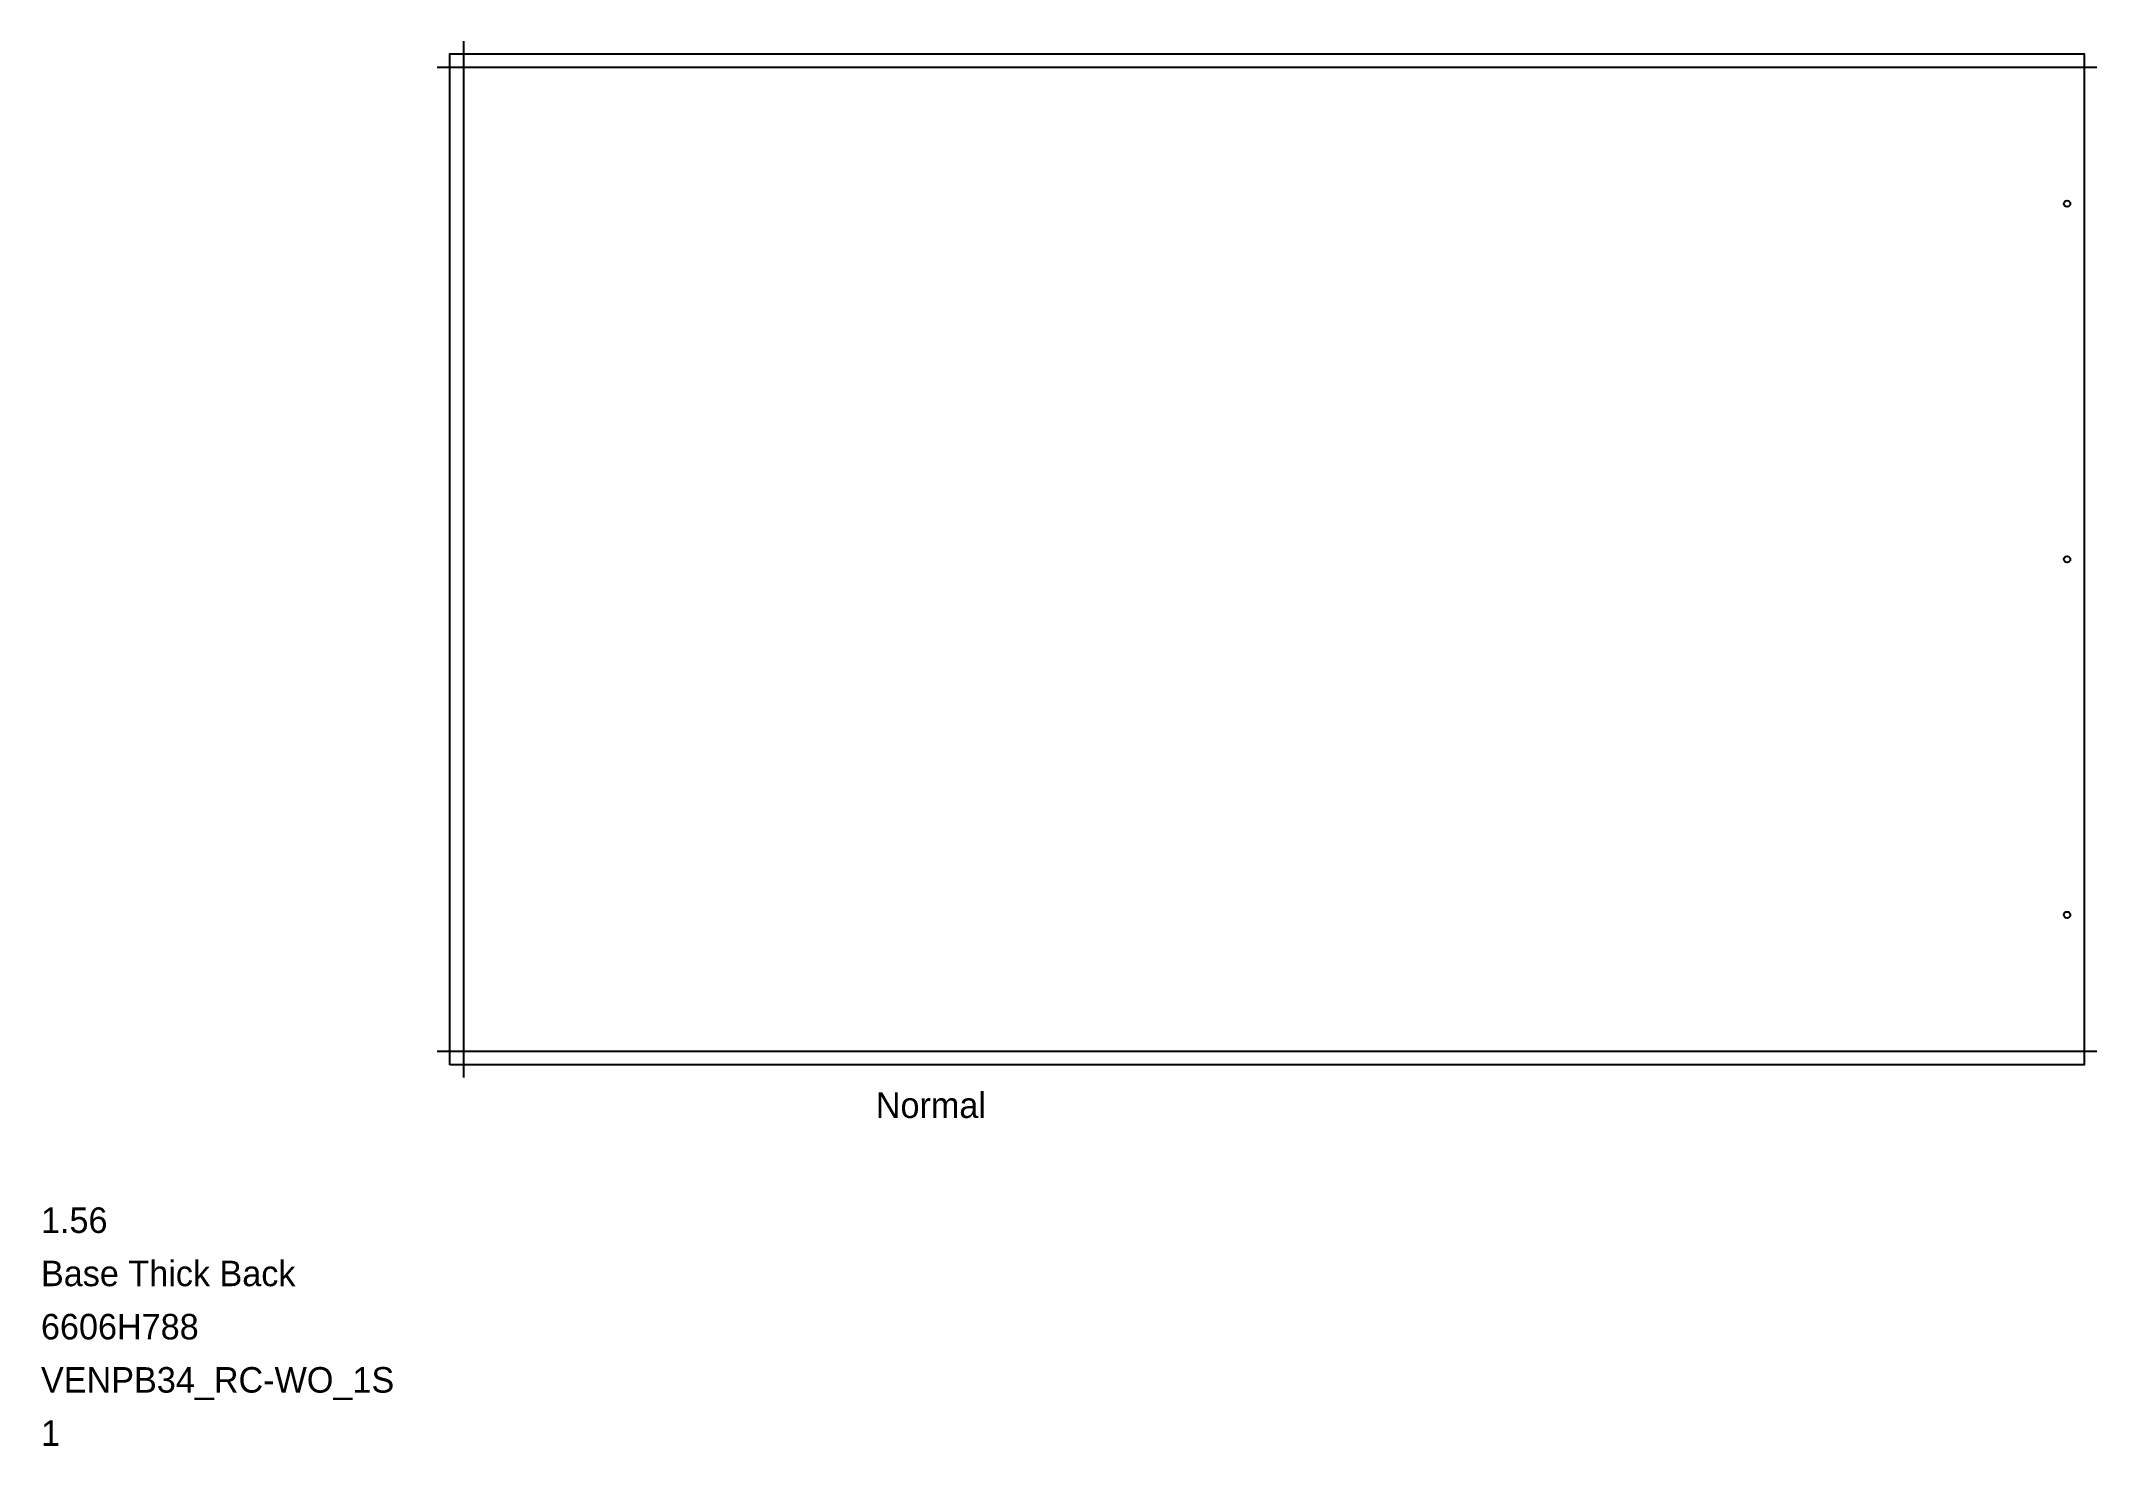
# Model space of a CAD drawing. Header units: metres. Extents: x -192 to 773, y -179 to 481.
import ezdxf

# ---------------------------------------------------------------- set-up
doc = ezdxf.new("R2010")
doc.units = ezdxf.units.M

msp = doc.modelspace()

# ---------------------------------------------------------------- linework, layer by layer
at = {"layer": 'BORDER_Z19P0', "color": 7}
msp.add_lwpolyline([(0, 0), (0, 474.7), (767.35, 474.7), (767.35, 0)], close=True, dxfattribs=at)
at = {"layer": 'ROUTE_Z9P5RT109', "color": 3}
for points in [[(6.35, 480.7), (6.35, -6)], [(773.35, 468.35), (-6, 468.35)], [(-6, 6.35), (773.35, 6.35)]]:
    msp.add_lwpolyline(points, dxfattribs=at)
at = {"layer": 'VBORE_Z19P0', "color": 3}
for centre in [(759.35, 404.35), (759.35, 237.35), (759.35, 70.35)]:
    msp.add_circle(centre, 1.5, dxfattribs=at)

# ---------------------------------------------------------------- texts
at = {"layer": 'DESCRIPTION', "color": 1}
msp.add_text('Base Thick Back', height=12, dxfattribs=at).set_placement((-192, -104))
at = {"layer": 'FILENAME', "color": 1}
msp.add_text('6606H788', height=12, dxfattribs=at).set_placement((-192, -129))
at = {"layer": 'ITEMNUMBER', "color": 1}
msp.add_text('1.56', height=12, dxfattribs=at).set_placement((-192, -79))
at = {"layer": 'MATERIALNAME', "color": 1}
msp.add_text('VENPB34_RC-WO_1S', height=12, dxfattribs=at).set_placement((-192, -154))
at = {"layer": 'Qty', "color": 1}
msp.add_text('1', height=12, dxfattribs=at).set_placement((-192, -179))
at = {"layer": 'RUNFIELD', "color": 1}
msp.add_text('Normal', height=12, dxfattribs=at).set_placement((200, -25))

doc.saveas('drawing.dxf')
